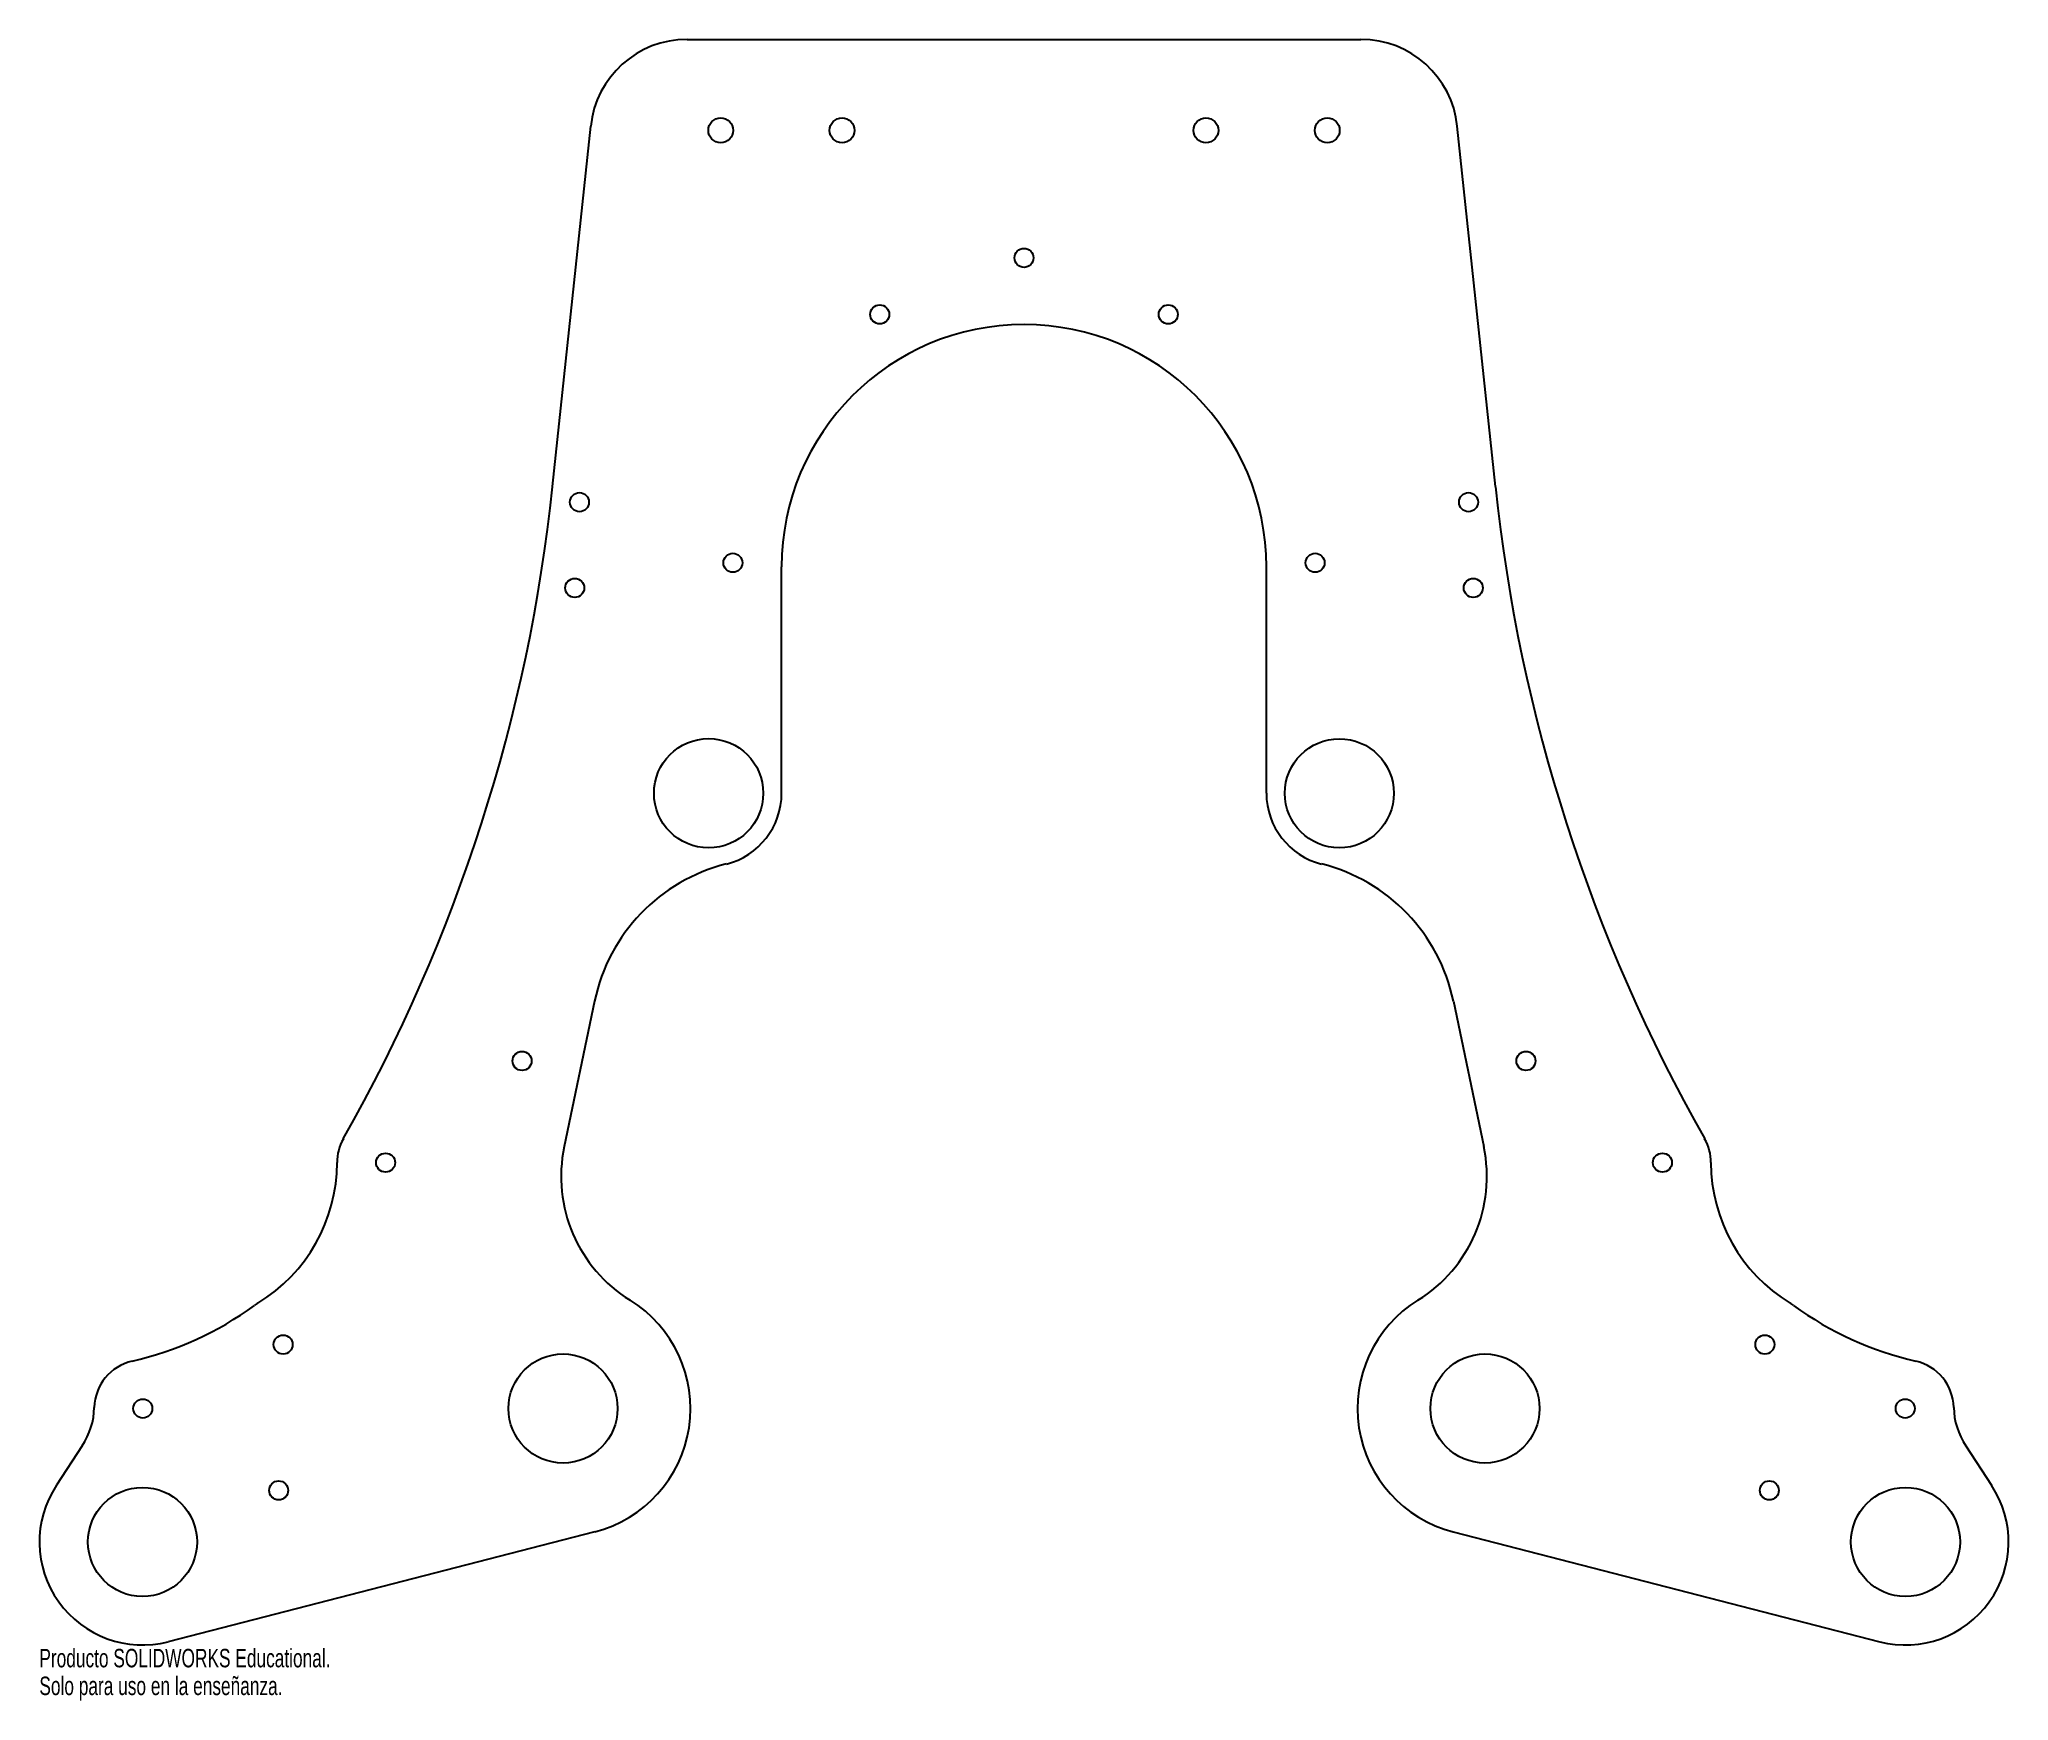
# Model space of a CAD drawing. Header units: inches. Extents: x -10.1 to 10.1, y -11.7 to 5.4.
import ezdxf

# ---------------------------------------------------------------- set-up
doc = ezdxf.new("R2010")
doc.units = ezdxf.units.IN
doc.header["$MEASUREMENT"] = 0
doc.styles.add('SLDTEXTSTYLE0', font='TXT', dxfattribs={"width": 0.7})

msp = doc.modelspace()

# ---------------------------------------------------------------- linework, layer by layer
at = {"color": 7, "linetype": 'Continuous', "lineweight": 25}
for p, q in [((-3.471, 5.438), (3.471, 5.438)), ((-4.858, 0.828), (-4.465, 4.543)), ((4.858, 0.828), (4.465, 4.543)), ((-2.498, -2.332), (-2.498, 0)), ((2.498, -2.332), (2.498, 0)), ((-4.425, -4.474), (-4.738, -5.974)), ((4.425, -4.474), (4.738, -5.974)), ((-9.705, -9.057), (-9.972, -9.463)), ((9.705, -9.057), (9.972, -9.463)), ((-4.423, -9.944), (-8.819, -11.076)), ((4.423, -9.944), (8.819, -11.076))]:
    msp.add_line(p, q, dxfattribs=at)
for centre, radius in [((-3.125, 4.5), 0.128), ((-1.875, 4.5), 0.128), ((1.875, 4.5), 0.128), ((3.125, 4.5), 0.128), ((0, 3.186), 0.098), ((-1.487, 2.603), 0.098), ((1.487, 2.603), 0.098), ((-4.581, 0.668), 0.098), ((4.581, 0.668), 0.098), ((-3, 0.043), 0.098), ((3, 0.043), 0.098), ((-4.63, -0.216), 0.098), ((4.63, -0.216), 0.098), ((-3.25, -2.332), 0.563), ((3.25, -2.332), 0.562), ((-5.173, -5.091), 0.098), ((5.173, -5.091), 0.098), ((-6.579, -6.139), 0.098), ((6.579, -6.139), 0.098), ((-7.635, -8.014), 0.098), ((-4.75, -8.673), 0.562), ((4.75, -8.673), 0.562), ((7.635, -8.014), 0.098), ((-9.081, -8.673), 0.098), ((9.081, -8.673), 0.098), ((-9.084, -10.048), 0.562), ((-7.681, -9.517), 0.098), ((7.681, -9.517), 0.098), ((9.084, -10.048), 0.562)]:
    msp.add_circle(centre, radius, dxfattribs=at)
for centre, radius, start, end in [((-3.471, 4.438), 1, 90, 173.9685), ((3.471, 4.438), 1, 6.0315, 89.972), ((0, 0), 2.498, 0, 180), ((-22.077, 2.647), 17.315, 330.4477, 353.9685), ((22.077, 2.647), 17.315, 186.0315, 209.5523), ((-3.25, -2.332), 0.752, 284.0964, 0), ((3.25, -2.332), 0.752, 180, 255.9036), ((-2.617, -4.852), 1.847, 104.0964, 168.1793), ((2.617, -4.852), 1.847, 11.8207, 75.9036), ((-6.579, -6.139), 0.5, 150.4477, 180), ((-3.27, -6.281), 1.5, 168.1793, 238.2565), ((3.27, -6.281), 1.5, 301.7435, 11.8207), ((6.579, -6.139), 0.5, 0, 29.5523), ((-8.771, -6.139), 1.692, 301.2112, 0), ((8.771, -6.139), 1.692, 180, 238.7888), ((-9.941, -4.868), 3.4, 282.7301, 306.233), ((-7.635, -8.014), 0.5, 121.2112, 126.233), ((-4.75, -8.673), 1.313, 284.449, 58.2565), ((4.75, -8.673), 1.313, 121.7435, 255.551), ((7.635, -8.014), 0.5, 53.767, 58.7888), ((9.941, -4.868), 3.4, 233.767, 257.2699), ((-9.081, -8.673), 0.5, 102.7301, 178.7347), ((9.081, -8.673), 0.5, 1.2653, 77.2699), ((-10.331, -8.645), 0.75, 326.633, 358.7347), ((10.331, -8.645), 0.75, 181.2653, 213.367), ((-9.084, -10.048), 1.062, 146.633, 284.449), ((9.084, -10.048), 1.062, 255.551, 33.367)]:
    msp.add_arc(centre, radius, start, end, dxfattribs=at)

# ---------------------------------------------------------------- texts
at = {"color": 7, "linetype": 'Continuous', "char_height": 0.1903, "attachment_point": 1, "style": 'SLDTEXTSTYLE0'}
for s, insert in [('Producto SOLIDWORKS Educational.', (-10.147, -11.15)), ('Solo para uso en la enseñanza.', (-10.147, -11.436))]:
    msp.add_mtext(s, dxfattribs=dict(at, insert=insert))

doc.saveas('drawing.dxf')
